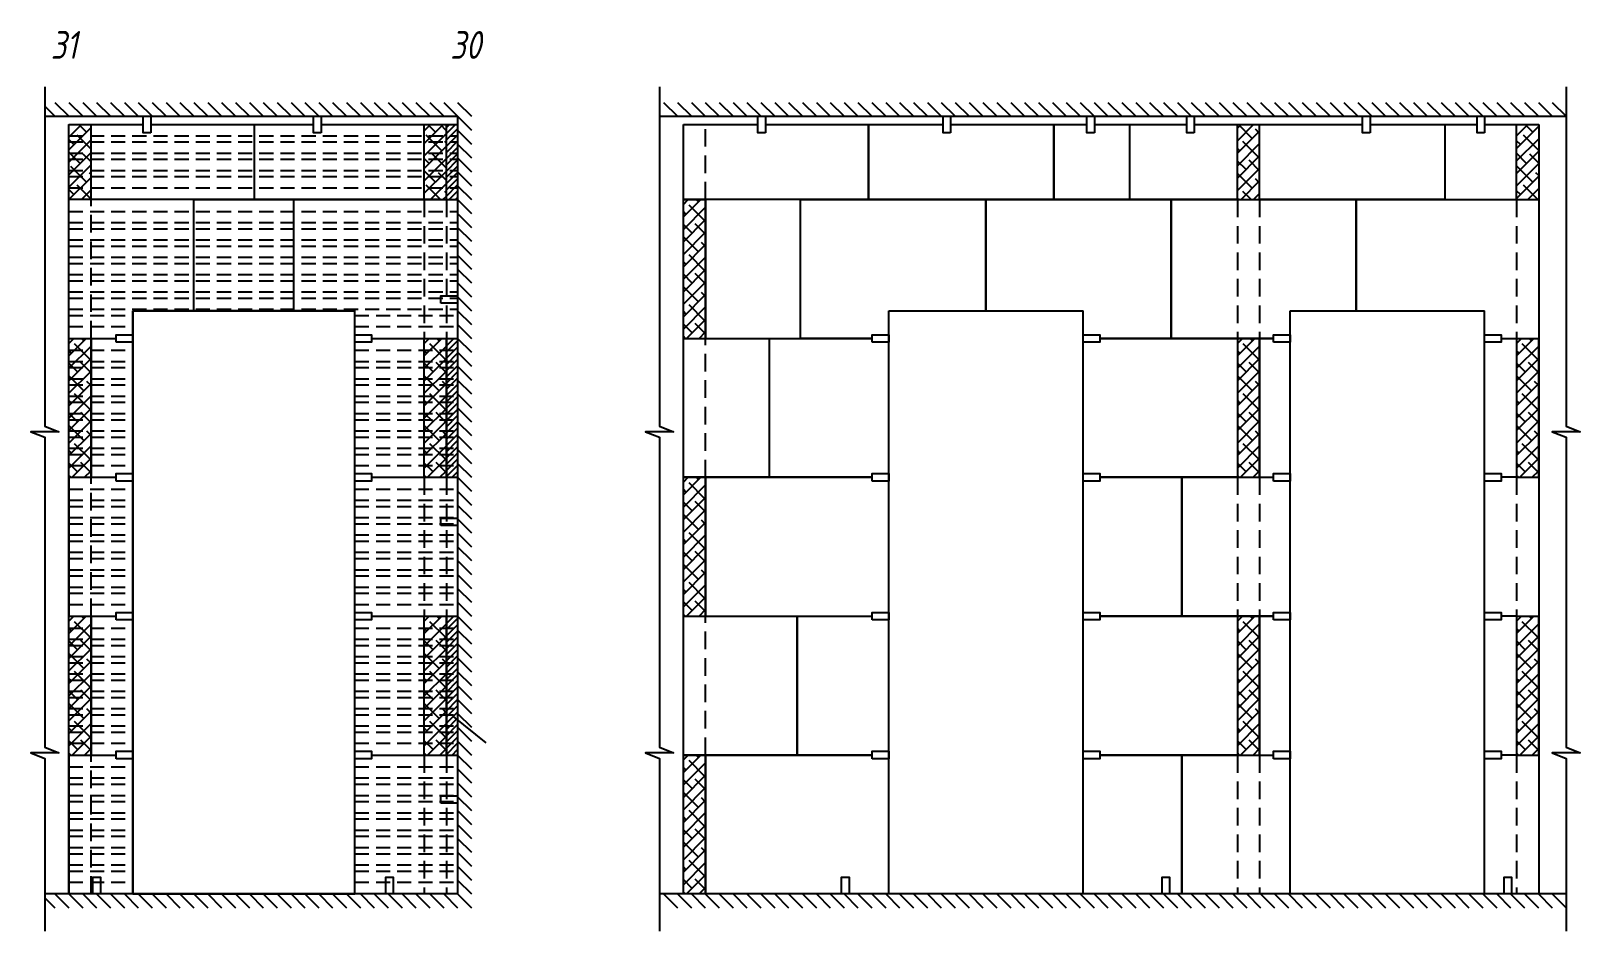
# Model space of a CAD drawing. Header units: millimetres. Extents: x -1499 to 18227, y -5398 to 4982.
# Drawn here: x 8329 to 13907, y -5398 to -2158 of the extents above; entities that cross this region are included whole.
import ezdxf
from ezdxf.enums import TextEntityAlignment as Align

# ---------------------------------------------------------------- set-up
doc = ezdxf.new("R2010")
doc.units = ezdxf.units.MM
doc.linetypes.add('DASHED', pattern=[19.05, 12.7, -6.35])
doc.layers.add('100 noprint', color=1, linetype='Continuous', plot=False)
doc.styles.add('ГОСТ-ISOCPEUR', font='isocpeui.ttf', dxfattribs={"width": 0.8})
pattern_1 = [(45, (-59564.56, 63999.21), (-22.45064, 22.45064), []), (135, (-59564.56, 63999.21), (-67.351921, 22.45064), [79.375, -47.625])]
pattern_2 = [(45, (-59564.559, 63999.211), (-11.2253202, 11.2253202), [])]

msp = doc.modelspace()

# ---------------------------------------------------------------- hatches: boundary and pattern name
h = msp.add_hatch()
h.set_pattern_fill('ANSI38', color=256, scale=10, style=0)
h.set_pattern_definition(pattern_1)
h.paths.add_polyline_path([(8545.1, -2764.6), (8545.1, -2494.6), (8465.1, -2494.6), (8465.1, -2764.6)])
h = msp.add_hatch()
h.set_pattern_fill('ANSI38', color=256, scale=10, style=0)
h.set_pattern_definition(pattern_1)
h.paths.add_polyline_path([(9825.1, -2764.6), (9825.1, -2494.6), (9745.1, -2494.6), (9745.1, -2764.6)])
h = msp.add_hatch()
h.set_pattern_fill('ANSI31', color=256, scale=5, style=0)
h.set_pattern_definition(pattern_2)
h.paths.add_polyline_path([(9865.1, -2764.6), (9865.1, -2494.6), (9825.1, -2494.6), (9825.1, -2764.6)])
h = msp.add_hatch()
h.set_pattern_fill('ANSI38', color=256, scale=10, style=0)
h.set_pattern_definition(pattern_1)
h.paths.add_polyline_path([(12753.2, -2764.6), (12753.2, -2494.6), (12673.2, -2494.6), (12673.2, -2764.6)])
h = msp.add_hatch()
h.set_pattern_fill('ANSI38', color=256, scale=10, style=0)
h.set_pattern_definition(pattern_1)
h.paths.add_polyline_path([(13758.2, -2764.6), (13758.2, -2494.6), (13678.2, -2494.6), (13678.2, -2764.6)])
h = msp.add_hatch()
h.set_pattern_fill('ANSI38', color=256, scale=10, style=0)
h.set_pattern_definition([(45, (-55250.276, 65499.21), (-22.45064, 22.45064), []), (135, (-55250.276, 65499.21), (-67.351921, 22.45064), [79.375, -47.625])])
h.paths.add_polyline_path([(10758.2, -3264.6), (10758.2, -2764.6), (10678.2, -2764.6), (10678.2, -3264.6)])
h = msp.add_hatch()
h.set_pattern_fill('ANSI38', color=256, scale=10, style=0)
h.set_pattern_definition([(45, (-57463.366, 64999.21), (-22.45064, 22.45064), []), (135, (-57463.366, 64999.21), (-67.351921, 22.45064), [79.375, -47.625])])
h.paths.add_polyline_path([(8545.1, -3764.6), (8545.1, -3264.6), (8465.1, -3264.6), (8465.1, -3764.6)])
h = msp.add_hatch()
h.set_pattern_fill('ANSI38', color=256, scale=10, style=0)
h.set_pattern_definition([(45, (-56183.366, 64999.21), (-22.45064, 22.45064), []), (135, (-56183.366, 64999.21), (-67.351921, 22.45064), [79.375, -47.625])])
h.paths.add_polyline_path([(9825.1, -3764.6), (9825.1, -3264.6), (9745.1, -3264.6), (9745.1, -3764.6)])
h = msp.add_hatch()
h.set_pattern_fill('ANSI31', color=256, scale=5, style=0)
h.set_pattern_definition(pattern_2)
h.paths.add_polyline_path([(9865.1, -3764.6), (9865.1, -3264.6), (9825.1, -3264.6), (9825.1, -3764.6)])
h = msp.add_hatch()
h.set_pattern_fill('ANSI38', color=256, scale=10, style=0)
h.set_pattern_definition([(45, (-53255.276, 64999.21), (-22.45064, 22.45064), []), (135, (-53255.276, 64999.21), (-67.351921, 22.45064), [79.375, -47.625])])
h.paths.add_polyline_path([(12753.2, -3764.6), (12753.2, -3264.6), (12673.2, -3264.6), (12673.2, -3764.6)])
h = msp.add_hatch()
h.set_pattern_fill('ANSI38', color=256, scale=10, style=0)
h.set_pattern_definition([(45, (-52250.276, 64999.21), (-22.45064, 22.45064), []), (135, (-52250.276, 64999.21), (-67.351921, 22.45064), [79.375, -47.625])])
h.paths.add_polyline_path([(13758.2, -3764.6), (13758.2, -3264.6), (13678.2, -3264.6), (13678.2, -3764.6)])
h = msp.add_hatch()
h.set_pattern_fill('ANSI38', color=256, scale=10, style=0)
h.set_pattern_definition([(45, (-55250.276, 64499.21), (-22.45064, 22.45064), []), (135, (-55250.276, 64499.21), (-67.351921, 22.45064), [79.375, -47.625])])
h.paths.add_polyline_path([(10758.2, -4264.6), (10758.2, -3764.6), (10678.2, -3764.6), (10678.2, -4264.6)])
h = msp.add_hatch()
h.set_pattern_fill('ANSI38', color=256, scale=10, style=0)
h.set_pattern_definition([(45, (-57463.366, 63999.21), (-22.45064, 22.45064), []), (135, (-57463.366, 63999.21), (-67.351921, 22.45064), [79.375, -47.625])])
h.paths.add_polyline_path([(8545.1, -4764.6), (8545.1, -4264.6), (8465.1, -4264.6), (8465.1, -4764.6)])
h = msp.add_hatch()
h.set_pattern_fill('ANSI38', color=256, scale=10, style=0)
h.set_pattern_definition([(45, (-56183.366, 63999.21), (-22.45064, 22.45064), []), (135, (-56183.366, 63999.21), (-67.351921, 22.45064), [79.375, -47.625])])
h.paths.add_polyline_path([(9825.1, -4764.6), (9825.1, -4264.6), (9745.1, -4264.6), (9745.1, -4764.6)])
h = msp.add_hatch()
h.set_pattern_fill('ANSI31', color=256, scale=5, style=0)
h.set_pattern_definition([(45, (-59564.559, 62999.211), (-11.2253202, 11.2253202), [])])
h.paths.add_polyline_path([(9865.1, -4764.6), (9865.1, -4264.6), (9825.1, -4264.6), (9825.1, -4764.6)])
h = msp.add_hatch()
h.set_pattern_fill('ANSI38', color=256, scale=10, style=0)
h.set_pattern_definition([(45, (-53255.276, 63999.21), (-22.45064, 22.45064), []), (135, (-53255.276, 63999.21), (-67.351921, 22.45064), [79.375, -47.625])])
h.paths.add_polyline_path([(12753.2, -4764.6), (12753.2, -4264.6), (12673.2, -4264.6), (12673.2, -4764.6)])
h = msp.add_hatch()
h.set_pattern_fill('ANSI38', color=256, scale=10, style=0)
h.set_pattern_definition([(45, (-52250.276, 63999.21), (-22.45064, 22.45064), []), (135, (-52250.276, 63999.21), (-67.351921, 22.45064), [79.375, -47.625])])
h.paths.add_polyline_path([(13758.2, -4764.6), (13758.2, -4264.6), (13678.2, -4264.6), (13678.2, -4764.6)])
h = msp.add_hatch()
h.set_pattern_fill('ANSI38', color=256, scale=10, style=0)
h.set_pattern_definition([(45, (-55250.276, 63499.21), (-22.45064, 22.45064), []), (135, (-55250.276, 63499.21), (-67.351921, 22.45064), [79.375, -47.625])])
h.paths.add_polyline_path([(10758.2, -5264.6), (10758.2, -4764.6), (10678.2, -4764.6), (10678.2, -5264.6)])

# ---------------------------------------------------------------- linework, layer by layer
for p, q in [((8378.8, -2428.2), (8415.1, -2464.6)), ((8415.1, -2414.6), (8465.1, -2464.6)), ((8465.1, -2414.6), (8515.1, -2464.6)), ((8515.1, -2414.6), (8565.1, -2464.6)), ((8565.1, -2414.6), (8615.1, -2464.6)), ((8615.1, -2414.6), (8665.1, -2464.6)), ((8665.1, -2414.6), (8715.1, -2464.6)), ((8715.1, -2414.6), (8765.1, -2464.6)), ((8765.1, -2414.6), (8815.1, -2464.6)), ((8815.1, -2414.6), (8865.1, -2464.6)), ((8865.1, -2414.6), (8915.1, -2464.6)), ((8915.1, -2414.6), (8965.1, -2464.6)), ((8965.1, -2414.6), (9015.1, -2464.6)), ((9015.1, -2414.6), (9065.1, -2464.6)), ((9065.1, -2414.6), (9115.1, -2464.6)), ((9115.1, -2414.6), (9165.1, -2464.6)), ((9165.1, -2414.6), (9215.1, -2464.6)), ((9215.1, -2414.6), (9265.1, -2464.6)), ((9265.1, -2414.6), (9315.1, -2464.6)), ((9315.1, -2414.6), (9365.1, -2464.6)), ((9365.1, -2414.6), (9415.1, -2464.6)), ((9415.1, -2414.6), (9465.1, -2464.6)), ((9465.1, -2414.6), (9515.1, -2464.6)), ((9515.1, -2414.6), (9565.1, -2464.6)), ((9565.1, -2414.6), (9615.1, -2464.6)), ((9615.1, -2414.6), (9665.1, -2464.6)), ((9665.1, -2414.6), (9715.1, -2464.6)), ((9715.1, -2414.6), (9765.1, -2464.6)), ((9765.1, -2414.6), (9815.1, -2464.6)), ((9815.1, -2414.6), (9865.1, -2464.6)), ((9865.1, -2414.6), (9915.1, -2464.6)), ((10606.8, -2414.6), (10656.8, -2464.6)), ((10656.8, -2414.6), (10706.8, -2464.6)), ((10706.8, -2414.6), (10756.8, -2464.6)), ((10756.8, -2414.6), (10806.8, -2464.6)), ((10806.8, -2414.6), (10856.8, -2464.6)), ((10856.8, -2414.6), (10906.8, -2464.6)), ((10906.8, -2414.6), (10956.8, -2464.6)), ((10956.8, -2414.6), (11006.8, -2464.6)), ((11006.8, -2414.6), (11056.8, -2464.6)), ((11056.8, -2414.6), (11106.8, -2464.6)), ((11106.8, -2414.6), (11156.8, -2464.6)), ((11156.8, -2414.6), (11206.8, -2464.6)), ((11206.8, -2414.6), (11256.8, -2464.6)), ((11256.8, -2414.6), (11306.8, -2464.6)), ((11306.8, -2414.6), (11356.8, -2464.6)), ((11356.8, -2414.6), (11406.8, -2464.6)), ((11406.8, -2414.6), (11456.8, -2464.6)), ((11456.8, -2414.6), (11506.8, -2464.6)), ((11506.8, -2414.6), (11556.8, -2464.6)), ((11556.8, -2414.6), (11606.8, -2464.6)), ((11606.8, -2414.6), (11656.8, -2464.6)), ((11656.8, -2414.6), (11706.8, -2464.6)), ((11706.8, -2414.6), (11756.8, -2464.6)), ((11756.8, -2414.6), (11806.8, -2464.6)), ((11806.8, -2414.6), (11856.8, -2464.6)), ((11856.8, -2414.6), (11906.8, -2464.6)), ((11906.8, -2414.6), (11956.8, -2464.6)), ((11956.8, -2414.6), (12006.8, -2464.6)), ((12006.8, -2414.6), (12056.8, -2464.6)), ((12056.8, -2414.6), (12106.8, -2464.6)), ((12106.8, -2414.6), (12156.8, -2464.6)), ((12156.8, -2414.6), (12206.8, -2464.6)), ((12206.8, -2414.6), (12256.8, -2464.6)), ((12256.8, -2414.6), (12306.8, -2464.6)), ((12306.8, -2414.6), (12356.8, -2464.6)), ((12356.8, -2414.6), (12406.8, -2464.6)), ((12406.8, -2414.6), (12456.8, -2464.6)), ((12456.8, -2414.6), (12506.8, -2464.6)), ((12506.8, -2414.6), (12556.8, -2464.6)), ((12556.8, -2414.6), (12606.8, -2464.6)), ((12606.8, -2414.6), (12656.8, -2464.6)), ((12656.8, -2414.6), (12706.8, -2464.6)), ((12706.8, -2414.6), (12756.8, -2464.6)), ((12756.8, -2414.6), (12806.8, -2464.6)), ((12806.8, -2414.6), (12856.8, -2464.6)), ((12856.8, -2414.6), (12906.8, -2464.6)), ((12906.8, -2414.6), (12956.8, -2464.6)), ((12956.8, -2414.6), (13006.8, -2464.6)), ((13006.8, -2414.6), (13056.8, -2464.6)), ((13056.8, -2414.6), (13106.8, -2464.6)), ((13106.8, -2414.6), (13156.8, -2464.6)), ((13156.8, -2414.6), (13206.8, -2464.6)), ((13206.8, -2414.6), (13256.8, -2464.6)), ((13256.8, -2414.6), (13306.8, -2464.6)), ((13306.8, -2414.6), (13356.8, -2464.6)), ((13356.8, -2414.6), (13406.8, -2464.6)), ((13406.8, -2414.6), (13456.8, -2464.6)), ((13456.8, -2414.6), (13506.8, -2464.6)), ((13506.8, -2414.6), (13556.8, -2464.6)), ((13556.8, -2414.6), (13606.8, -2464.6)), ((13606.8, -2414.6), (13656.8, -2464.6)), ((13656.8, -2414.6), (13706.8, -2464.6)), ((13706.8, -2414.6), (13756.8, -2464.6)), ((13756.8, -2414.6), (13806.8, -2464.6)), ((13806.8, -2414.6), (13856.8, -2464.6)), ((8378.8, -2464.6), (9865.1, -2464.6)), ((8465.1, -5264.6), (8465.1, -2494.6)), ((8465.1, -2494.6), (8733.2, -2494.6)), ((8545.1, -2764.6), (8545.1, -2494.6)), ((8760.2, -2494.6), (9346.2, -2494.6)), ((9132.1, -2494.6), (9132.1, -2764.6)), ((9373.2, -2494.6), (9865.1, -2494.6)), ((9745.1, -2764.6), (9745.1, -2494.6)), ((9825.1, -2764.6), (9825.1, -2494.6)), ((9865.1, -2464.6), (9865.1, -5264.6)), ((9865.1, -2464.6), (9915.1, -2514.6)), ((10591.9, -2464.6), (13856.8, -2464.6)), ((10678.2, -5264.6), (10678.2, -2494.6)), ((10678.2, -2494.6), (10946.3, -2494.6)), ((10973.3, -2494.6), (11613.3, -2494.6)), ((11640.3, -2494.6), (12131.4, -2494.6)), ((12012.2, -2764.6), (12012.2, -2494.6)), ((12158.4, -2494.6), (12490.4, -2494.6)), ((12284.2, -2494.6), (12284.2, -2764.6)), ((12517.4, -2494.6), (13124, -2494.6)), ((12673.2, -2764.6), (12673.2, -2494.6)), ((12753.2, -2764.6), (12753.2, -2494.6)), ((13151, -2494.6), (13536.2, -2494.6)), ((13563.2, -2494.6), (13758.2, -2494.6)), ((13678.2, -2764.6), (13678.2, -2494.6)), ((13758.2, -2494.6), (13758.2, -5264.6)), ((9865.1, -2514.6), (9915.1, -2564.6)), ((9865.1, -2564.6), (9915.1, -2614.6)), ((9865.1, -2614.6), (9915.1, -2664.6)), ((9865.1, -2664.6), (9915.1, -2714.6)), ((9865.1, -2714.6), (9915.1, -2764.6)), ((8915.1, -2764.6), (8465.1, -2764.6)), ((9132.1, -2764.6), (8465.1, -2764.6)), ((8915.1, -3164.6), (8915.1, -2764.6)), ((8915.1, -2764.6), (9275.1, -2764.6)), ((9799.1, -2764.6), (9132.1, -2764.6)), ((9275.1, -3164.6), (9275.1, -2764.6)), ((9275.1, -2764.6), (9865.1, -2764.6)), ((9865.1, -2764.6), (9915.1, -2814.6)), ((10678.2, -2764.6), (10758.2, -2764.6)), ((10758.2, -3264.6), (10758.2, -2764.6)), ((10758.2, -2764.6), (10758.2, -3264.6)), ((11100.2, -2764.6), (10758.2, -2764.6)), ((12679.2, -2764.6), (12012.2, -2764.6)), ((12434.2, -2764.6), (13101.2, -2764.6)), ((12434.2, -3264.6), (12434.2, -2764.6)), ((13101.2, -2764.6), (13758.2, -2764.6)), ((13101.2, -3164.6), (13101.2, -2764.6)), ((13101.2, -2764.6), (13758.2, -2764.6)), ((13101.2, -2764.6), (13758.2, -2764.6)), ((13101.2, -2764.6), (13101.2, -3164.6)), ((9865.1, -2814.6), (9915.1, -2864.6)), ((9865.1, -2864.6), (9915.1, -2914.6)), ((9865.1, -2914.6), (9915.1, -2964.6)), ((9865.1, -2964.6), (9915.1, -3014.6)), ((9865.1, -3014.6), (9915.1, -3064.6)), ((9865.1, -3064.6), (9915.1, -3114.6)), ((9865.1, -3114.6), (9915.1, -3164.6)), ((8695.1, -5264.6), (8695.1, -3164.6)), ((8695.1, -3164.6), (9495.1, -3164.6)), ((9495.1, -5264.6), (9495.1, -3164.6)), ((9865.1, -3164.6), (9915.1, -3214.6)), ((11418.2, -5264.6), (11418.2, -3164.6)), ((11418.2, -3164.6), (12118.2, -3164.6)), ((12118.2, -5264.6), (12118.2, -3164.6)), ((12863.2, -3164.6), (13563.2, -3164.6)), ((12863.2, -5264.6), (12863.2, -3164.6)), ((13563.2, -5264.6), (13563.2, -3164.6)), ((9865.1, -3214.6), (9915.1, -3264.6)), ((8465.1, -3264.6), (8545.1, -3264.6)), ((8465.1, -3764.6), (8465.1, -3264.6)), ((8545.1, -3764.6), (8545.1, -3264.6)), ((8545.1, -3264.6), (8545.1, -3764.6)), ((8545.1, -3264.6), (8635.1, -3264.6)), ((9555.1, -3264.6), (9865.1, -3264.6)), ((9745.1, -3264.6), (9825.1, -3264.6)), ((9745.1, -3764.6), (9745.1, -3264.6)), ((9825.1, -3764.6), (9825.1, -3264.6)), ((9825.1, -3264.6), (9825.1, -3764.6)), ((9865.1, -3264.6), (9915.1, -3314.6)), ((10678.2, -3264.6), (10988.2, -3264.6)), ((10988.2, -3764.6), (10988.2, -3264.6)), ((10988.2, -3264.6), (11358.2, -3264.6)), ((12803.2, -3264.6), (12434.2, -3264.6)), ((12673.2, -3264.6), (12753.2, -3264.6)), ((12673.2, -3264.6), (12753.2, -3264.6)), ((12673.2, -3264.6), (12673.2, -3764.6)), ((12753.2, -3764.6), (12753.2, -3264.6)), ((12753.2, -3264.6), (12753.2, -3764.6)), ((12753.2, -3264.6), (12803.2, -3264.6)), ((13623.2, -3264.6), (13758.2, -3264.6)), ((13678.2, -3264.6), (13758.2, -3264.6)), ((13678.2, -3264.6), (13758.2, -3264.6)), ((13678.2, -3264.6), (13678.2, -3764.6)), ((13758.2, -3764.6), (13758.2, -3264.6)), ((13758.2, -3264.6), (13758.2, -3764.6)), ((9865.1, -3314.6), (9915.1, -3364.6)), ((9865.1, -3364.6), (9915.1, -3414.6)), ((9865.1, -3414.6), (9915.1, -3464.6)), ((9865.1, -3464.6), (9915.1, -3514.6)), ((9865.1, -3514.6), (9915.1, -3564.6)), ((9865.1, -3564.6), (9915.1, -3614.6)), ((9865.1, -3614.6), (9915.1, -3664.6)), ((9865.1, -3664.6), (9915.1, -3714.6)), ((9865.1, -3714.6), (9915.1, -3764.6)), ((8465.1, -4264.6), (8465.1, -3764.6)), ((8465.1, -3764.6), (8465.1, -4264.6)), ((8465.1, -3764.6), (8635.1, -3764.6)), ((8465.1, -3764.6), (8635.1, -3764.6)), ((9555.1, -3764.6), (9865.1, -3764.6)), ((9865.1, -3764.6), (9915.1, -3814.6)), ((10678.2, -3764.6), (10758.2, -3764.6)), ((11088.2, -3764.6), (10678.2, -3764.6)), ((10758.2, -4264.6), (10758.2, -3764.6)), ((10758.2, -3764.6), (10758.2, -4264.6)), ((10758.2, -3764.6), (11358.2, -3764.6)), ((10758.2, -4264.6), (10758.2, -3764.6)), ((11358.2, -3764.6), (11088.2, -3764.6)), ((13678.2, -3764.6), (13623.2, -3764.6)), ((13678.2, -3764.6), (13758.2, -3764.6)), ((13678.2, -3764.6), (13758.2, -3764.6)), ((9865.1, -3814.6), (9915.1, -3864.6)), ((9865.1, -3864.6), (9915.1, -3914.6)), ((9865.1, -3914.6), (9915.1, -3964.6)), ((9865.1, -3964.6), (9915.1, -4014.6)), ((9865.1, -4014.6), (9915.1, -4064.6)), ((9865.1, -4064.6), (9915.1, -4114.6)), ((9865.1, -4114.6), (9915.1, -4164.6)), ((9865.1, -4164.6), (9915.1, -4214.6)), ((9865.1, -4214.6), (9915.1, -4264.6)), ((8465.1, -4264.6), (8545.1, -4264.6)), ((8465.1, -4764.6), (8465.1, -4264.6)), ((8545.1, -4764.6), (8545.1, -4264.6)), ((8545.1, -4264.6), (8545.1, -4764.6)), ((8545.1, -4264.6), (8635.1, -4264.6)), ((9555.1, -4264.6), (9865.1, -4264.6)), ((9745.1, -4264.6), (9825.1, -4264.6)), ((9745.1, -4764.6), (9745.1, -4264.6)), ((9825.1, -4764.6), (9825.1, -4264.6)), ((9825.1, -4264.6), (9825.1, -4764.6)), ((9865.1, -4264.6), (9915.1, -4314.6)), ((12673.2, -4264.6), (12753.2, -4264.6)), ((12673.2, -4264.6), (12673.2, -4764.6)), ((12753.2, -4764.6), (12753.2, -4264.6)), ((12753.2, -4264.6), (12753.2, -4764.6)), ((12753.2, -4264.6), (12803.2, -4264.6)), ((13678.2, -4264.6), (13623.2, -4264.6)), ((13678.2, -4264.6), (13758.2, -4264.6)), ((13678.2, -4264.6), (13678.2, -4764.6)), ((13758.2, -4764.6), (13758.2, -4264.6)), ((13758.2, -4264.6), (13758.2, -4764.6)), ((9865.1, -4314.6), (9915.1, -4364.6)), ((9865.1, -4364.6), (9915.1, -4414.6)), ((9865.1, -4414.6), (9915.1, -4464.6)), ((9865.1, -4464.6), (9915.1, -4514.6)), ((9865.1, -4514.6), (9915.1, -4564.6)), ((9865.1, -4564.6), (9915.1, -4614.6)), ((9848.6, -4626), (9966.2, -4721.1)), ((9865.1, -4614.6), (9915.1, -4664.6)), ((9865.1, -4664.6), (9915.1, -4714.6)), ((9865.1, -4714.6), (9915.1, -4764.6)), ((8465.1, -5264.6), (8465.1, -4764.6)), ((8465.1, -4764.6), (8465.1, -5264.6)), ((8465.1, -4764.6), (8635.1, -4764.6)), ((9555.1, -4764.6), (9865.1, -4764.6)), ((9865.1, -4764.6), (9915.1, -4814.6)), ((10678.2, -4764.6), (10758.2, -4764.6)), ((10758.2, -5264.6), (10758.2, -4764.6)), ((10758.2, -4764.6), (10758.2, -5264.6)), ((10758.2, -4764.6), (11358.2, -4764.6)), ((10758.2, -5264.6), (10758.2, -4764.6)), ((13678.2, -4764.6), (13623.2, -4764.6)), ((13678.2, -4764.6), (13758.2, -4764.6)), ((13678.2, -4764.6), (13758.2, -4764.6)), ((9865.1, -4814.6), (9915.1, -4864.6)), ((9865.1, -4864.6), (9915.1, -4914.6)), ((9865.1, -4914.6), (9915.1, -4964.6)), ((9865.1, -4964.6), (9915.1, -5014.6)), ((9865.1, -5014.6), (9915.1, -5064.6)), ((9865.1, -5064.6), (9915.1, -5114.6)), ((9865.1, -5114.6), (9915.1, -5164.6)), ((9865.1, -5164.6), (9915.1, -5214.6)), ((9865.1, -5214.6), (9915.1, -5264.6)), ((9865.1, -5264.6), (8378.8, -5264.6)), ((8378.8, -5278.2), (8415.1, -5314.6)), ((8415.1, -5264.6), (8465.1, -5314.6)), ((8465.1, -5264.6), (8515.1, -5314.6)), ((8515.1, -5264.6), (8565.1, -5314.6)), ((8565.1, -5264.6), (8615.1, -5314.6)), ((8615.1, -5264.6), (8665.1, -5314.6)), ((8665.1, -5264.6), (8715.1, -5314.6)), ((8715.1, -5264.6), (8765.1, -5314.6)), ((8765.1, -5264.6), (8815.1, -5314.6)), ((8815.1, -5264.6), (8865.1, -5314.6)), ((8865.1, -5264.6), (8915.1, -5314.6)), ((8915.1, -5264.6), (8965.1, -5314.6)), ((8965.1, -5264.6), (9015.1, -5314.6)), ((9015.1, -5264.6), (9065.1, -5314.6)), ((9065.1, -5264.6), (9115.1, -5314.6)), ((9115.1, -5264.6), (9165.1, -5314.6)), ((9165.1, -5264.6), (9215.1, -5314.6)), ((9215.1, -5264.6), (9265.1, -5314.6)), ((9265.1, -5264.6), (9315.1, -5314.6)), ((9315.1, -5264.6), (9365.1, -5314.6)), ((9365.1, -5264.6), (9415.1, -5314.6)), ((9415.1, -5264.6), (9465.1, -5314.6)), ((9465.1, -5264.6), (9515.1, -5314.6)), ((9515.1, -5264.6), (9565.1, -5314.6)), ((9565.1, -5264.6), (9615.1, -5314.6)), ((9615.1, -5264.6), (9665.1, -5314.6)), ((9665.1, -5264.6), (9715.1, -5314.6)), ((9715.1, -5264.6), (9765.1, -5314.6)), ((9765.1, -5264.6), (9815.1, -5314.6)), ((9815.1, -5264.6), (9865.1, -5314.6)), ((9865.1, -5264.6), (9915.1, -5314.6)), ((13856.8, -5264.6), (10591.9, -5264.6)), ((10606.8, -5264.6), (10656.8, -5314.6)), ((10656.8, -5264.6), (10706.8, -5314.6)), ((10706.8, -5264.6), (10756.8, -5314.6)), ((10756.8, -5264.6), (10806.8, -5314.6)), ((10806.8, -5264.6), (10856.8, -5314.6)), ((10856.8, -5264.6), (10906.8, -5314.6)), ((10906.8, -5264.6), (10956.8, -5314.6)), ((10956.8, -5264.6), (11006.8, -5314.6)), ((11006.8, -5264.6), (11056.8, -5314.6)), ((11056.8, -5264.6), (11106.8, -5314.6)), ((11106.8, -5264.6), (11156.8, -5314.6)), ((11156.8, -5264.6), (11206.8, -5314.6)), ((11206.8, -5264.6), (11256.8, -5314.6)), ((11256.8, -5264.6), (11306.8, -5314.6)), ((11306.8, -5264.6), (11356.8, -5314.6)), ((11356.8, -5264.6), (11406.8, -5314.6)), ((11406.8, -5264.6), (11456.8, -5314.6)), ((11456.8, -5264.6), (11506.8, -5314.6)), ((11506.8, -5264.6), (11556.8, -5314.6)), ((11556.8, -5264.6), (11606.8, -5314.6)), ((11606.8, -5264.6), (11656.8, -5314.6)), ((11656.8, -5264.6), (11706.8, -5314.6)), ((11706.8, -5264.6), (11756.8, -5314.6)), ((11756.8, -5264.6), (11806.8, -5314.6)), ((11806.8, -5264.6), (11856.8, -5314.6)), ((11856.8, -5264.6), (11906.8, -5314.6)), ((11906.8, -5264.6), (11956.8, -5314.6)), ((11956.8, -5264.6), (12006.8, -5314.6)), ((12006.8, -5264.6), (12056.8, -5314.6)), ((12056.8, -5264.6), (12106.8, -5314.6)), ((12106.8, -5264.6), (12156.8, -5314.6)), ((12156.8, -5264.6), (12206.8, -5314.6)), ((12206.8, -5264.6), (12256.8, -5314.6)), ((12256.8, -5264.6), (12306.8, -5314.6)), ((12306.8, -5264.6), (12356.8, -5314.6)), ((12356.8, -5264.6), (12406.8, -5314.6)), ((12406.8, -5264.6), (12456.8, -5314.6)), ((12456.8, -5264.6), (12506.8, -5314.6)), ((12506.8, -5264.6), (12556.8, -5314.6)), ((12556.8, -5264.6), (12606.8, -5314.6)), ((12606.8, -5264.6), (12656.8, -5314.6)), ((12656.8, -5264.6), (12706.8, -5314.6)), ((12706.8, -5264.6), (12756.8, -5314.6)), ((12756.8, -5264.6), (12806.8, -5314.6)), ((12806.8, -5264.6), (12856.8, -5314.6)), ((12856.8, -5264.6), (12906.8, -5314.6)), ((12906.8, -5264.6), (12956.8, -5314.6)), ((12956.8, -5264.6), (13006.8, -5314.6)), ((13006.8, -5264.6), (13056.8, -5314.6)), ((13056.8, -5264.6), (13106.8, -5314.6)), ((13106.8, -5264.6), (13156.8, -5314.6)), ((13156.8, -5264.6), (13206.8, -5314.6)), ((13206.8, -5264.6), (13256.8, -5314.6)), ((13256.8, -5264.6), (13306.8, -5314.6)), ((13306.8, -5264.6), (13356.8, -5314.6)), ((13356.8, -5264.6), (13406.8, -5314.6)), ((13406.8, -5264.6), (13456.8, -5314.6)), ((13456.8, -5264.6), (13506.8, -5314.6)), ((13506.8, -5264.6), (13556.8, -5314.6)), ((13556.8, -5264.6), (13606.8, -5314.6)), ((13606.8, -5264.6), (13656.8, -5314.6)), ((13656.8, -5264.6), (13706.8, -5314.6)), ((13706.8, -5264.6), (13756.8, -5314.6)), ((13756.8, -5264.6), (13806.8, -5314.6)), ((13806.8, -5264.6), (13856.8, -5314.6))]:
    msp.add_line(p, q)
at = {"linetype": 'DASHED', "ltscale": 5}
for p, q in [((10758.2, -2764.6), (10758.2, -2494.6)), ((8545.1, -3264.6), (8545.1, -2764.6)), ((9745.1, -2764.6), (9745.1, -3264.6)), ((9825.1, -2764.6), (9825.1, -3264.6)), ((12673.2, -2764.6), (12673.2, -3264.6)), ((12753.2, -2764.6), (12753.2, -3264.6)), ((13678.2, -2764.6), (13678.2, -3264.6)), ((10758.2, -3764.6), (10758.2, -3264.6)), ((8545.1, -4264.6), (8545.1, -3764.6)), ((9745.1, -3764.6), (9745.1, -4264.6)), ((9825.1, -3764.6), (9825.1, -4264.6)), ((12673.2, -3764.6), (12673.2, -4264.6)), ((12753.2, -3764.6), (12753.2, -4264.6)), ((13678.2, -3764.6), (13678.2, -4264.6)), ((13758.2, -3764.6), (13758.2, -4264.6)), ((10758.2, -4764.6), (10758.2, -4264.6)), ((8545.1, -5264.6), (8545.1, -4764.6)), ((9745.1, -4764.6), (9745.1, -5264.6)), ((9825.1, -4764.6), (9825.1, -5264.6)), ((12673.2, -4764.6), (12673.2, -5264.6)), ((12753.2, -4764.6), (12753.2, -5264.6)), ((13678.2, -4764.6), (13678.2, -5264.6)), ((13758.2, -4764.6), (13758.2, -5264.6))]:
    msp.add_line(p, q, dxfattribs=at)
for points in [[(8378.8, -2358.5), (8378.8, -3580.5), (8428.8, -3600.5), (8328.8, -3600.5), (8378.8, -3620.5), (8378.8, -4736.4), (8428.8, -4756.4), (8328.8, -4756.4), (8378.8, -4776.4), (8378.8, -5398)], [(10591.9, -2358.5), (10591.9, -3580.5), (10641.9, -3600.5), (10541.9, -3600.5), (10591.9, -3620.5), (10591.9, -4736.4), (10641.9, -4756.4), (10541.9, -4756.4), (10591.9, -4776.4), (10591.9, -5398)], [(13856.8, -2358.5), (13856.8, -3580.5), (13906.8, -3600.5), (13806.8, -3600.5), (13856.8, -3620.5), (13856.8, -4736.4), (13906.8, -4756.4), (13806.8, -4756.4), (13856.8, -4776.4), (13856.8, -5398)], [(11345.2, -2494.6), (11345.2, -2764.6), (10678.2, -2764.6), (10678.2, -2494.6)], [(12012.2, -2494.6), (12012.2, -2764.6), (11345.2, -2764.6), (11345.2, -2494.6)], [(13420.2, -2494.6), (13420.2, -2764.6), (12753.2, -2764.6), (12753.2, -2494.6)], [(11358.2, -3264.6), (11100.2, -3264.6), (11100.2, -2764.6), (11767.2, -2764.6), (11767.2, -3164.6)], [(11767.2, -3164.6), (11767.2, -2764.6), (12434.2, -2764.6), (12434.2, -3264.6), (12178.2, -3264.6)], [(12178.2, -3264.6), (12673.2, -3264.6), (12673.2, -3764.6), (12178.2, -3764.6)], [(12178.2, -3764.6), (12473.2, -3764.6), (12473.2, -4264.6), (12178.2, -4264.6)], [(12803.2, -4264.6), (12473.2, -4264.6), (12473.2, -3764.6), (12803.2, -3764.6)], [(10678.2, -4264.6), (11088.2, -4264.6), (11088.2, -4764.6), (10678.2, -4764.6)], [(11358.2, -4764.6), (11088.2, -4764.6), (11088.2, -4264.6), (11358.2, -4264.6)], [(12178.2, -4264.6), (12673.2, -4264.6), (12673.2, -4764.6), (12178.2, -4764.6)], [(12178.2, -4764.6), (12473.2, -4764.6), (12473.2, -5264.6), (12118.2, -5264.6)], [(12863.2, -5264.6), (12473.2, -5264.6), (12473.2, -4764.6), (12803.2, -4764.6)]]:
    msp.add_lwpolyline(points)
at = {"flags": 128}
for points in [[(8760.2, -2524.6), (8733.2, -2524.6), (8733.2, -2464.6), (8760.2, -2464.6)], [(9373.2, -2524.6), (9346.2, -2524.6), (9346.2, -2464.6), (9373.2, -2464.6)], [(10973.3, -2524.6), (10946.3, -2524.6), (10946.3, -2464.6), (10973.3, -2464.6)], [(11640.3, -2524.6), (11613.3, -2524.6), (11613.3, -2464.6), (11640.3, -2464.6)], [(12158.4, -2524.6), (12131.4, -2524.6), (12131.4, -2464.6), (12158.4, -2464.6)], [(12517.4, -2524.6), (12490.4, -2524.6), (12490.4, -2464.6), (12517.4, -2464.6)], [(13151, -2524.6), (13124, -2524.6), (13124, -2464.6), (13151, -2464.6)], [(13563.2, -2524.6), (13536.2, -2524.6), (13536.2, -2464.6), (13563.2, -2464.6)], [(9805.1, -3138.1), (9805.1, -3111.1), (9865.1, -3111.1), (9865.1, -3138.1)], [(8635.1, -3278.1), (8635.1, -3251.1), (8695.1, -3251.1), (8695.1, -3278.1)], [(9495.1, -3278.1), (9495.1, -3251.1), (9555.1, -3251.1), (9555.1, -3278.1)], [(11358.2, -3278.1), (11358.2, -3251.1), (11418.2, -3251.1), (11418.2, -3278.1)], [(12118.2, -3278.1), (12118.2, -3251.1), (12178.2, -3251.1), (12178.2, -3278.1)], [(12803.2, -3278.1), (12803.2, -3251.1), (12863.2, -3251.1), (12863.2, -3278.1)], [(13563.2, -3278.1), (13563.2, -3251.1), (13623.2, -3251.1), (13623.2, -3278.1)], [(8635.1, -3778.1), (8635.1, -3751.1), (8695.1, -3751.1), (8695.1, -3778.1)], [(9495.1, -3778.1), (9495.1, -3751.1), (9555.1, -3751.1), (9555.1, -3778.1)], [(11358.2, -3778.1), (11358.2, -3751.1), (11418.2, -3751.1), (11418.2, -3778.1)], [(12118.2, -3778.1), (12118.2, -3751.1), (12178.2, -3751.1), (12178.2, -3778.1)], [(12803.2, -3778.1), (12803.2, -3751.1), (12863.2, -3751.1), (12863.2, -3778.1)], [(13563.2, -3778.1), (13563.2, -3751.1), (13623.2, -3751.1), (13623.2, -3778.1)], [(9805.1, -3938.1), (9805.1, -3911.1), (9865.1, -3911.1), (9865.1, -3938.1)], [(8635.1, -4278.1), (8635.1, -4251.1), (8695.1, -4251.1), (8695.1, -4278.1)], [(9495.1, -4278.1), (9495.1, -4251.1), (9555.1, -4251.1), (9555.1, -4278.1)], [(11358.2, -4278.1), (11358.2, -4251.1), (11418.2, -4251.1), (11418.2, -4278.1)], [(12118.2, -4278.1), (12118.2, -4251.1), (12178.2, -4251.1), (12178.2, -4278.1)], [(12803.2, -4278.1), (12803.2, -4251.1), (12863.2, -4251.1), (12863.2, -4278.1)], [(13563.2, -4278.1), (13563.2, -4251.1), (13623.2, -4251.1), (13623.2, -4278.1)], [(8635.1, -4778.1), (8635.1, -4751.1), (8695.1, -4751.1), (8695.1, -4778.1)], [(9495.1, -4778.1), (9495.1, -4751.1), (9555.1, -4751.1), (9555.1, -4778.1)], [(11358.2, -4778.1), (11358.2, -4751.1), (11418.2, -4751.1), (11418.2, -4778.1)], [(12118.2, -4778.1), (12118.2, -4751.1), (12178.2, -4751.1), (12178.2, -4778.1)], [(12803.2, -4778.1), (12803.2, -4751.1), (12863.2, -4751.1), (12863.2, -4778.1)], [(13563.2, -4778.1), (13563.2, -4751.1), (13623.2, -4751.1), (13623.2, -4778.1)], [(9805.1, -4938.1), (9805.1, -4911.1), (9865.1, -4911.1), (9865.1, -4938.1)], [(8578.6, -5264.6), (8551.6, -5264.6), (8551.6, -5204.6), (8578.6, -5204.6)], [(9633.2, -5264.6), (9606.2, -5264.6), (9606.2, -5204.6), (9633.2, -5204.6)], [(11274.9, -5264.6), (11247.9, -5264.6), (11247.9, -5204.6), (11274.9, -5204.6)], [(12429, -5264.6), (12402, -5264.6), (12402, -5204.6), (12429, -5204.6)], [(13660.3, -5264.6), (13633.3, -5264.6), (13633.3, -5204.6), (13660.3, -5204.6)]]:
    msp.add_lwpolyline(points, close=True, dxfattribs=at)
at = {"layer": '100 noprint', "linetype": 'DASHED', "ltscale": 4}
for p, q in [((8465.1, -2534.6), (9865.1, -2534.6)), ((8465.1, -2557.1), (9865.1, -2557.1)), ((8465.1, -2597.1), (9865.1, -2597.1)), ((8465.1, -2619.6), (9865.1, -2619.6)), ((8465.1, -2659.6), (9865.1, -2659.6)), ((8465.1, -2682.1), (9865.1, -2682.1)), ((8465.1, -2722.1), (9865.1, -2722.1)), ((8465.1, -2807.1), (9865.1, -2807.1)), ((8465.1, -2847.1), (9865.1, -2847.1)), ((8465.1, -2869.6), (9865.1, -2869.6)), ((8465.1, -2909.6), (9865.1, -2909.6)), ((8465.1, -2932.1), (9865.1, -2932.1)), ((8465.1, -2972.1), (9865.1, -2972.1)), ((8465.1, -2994.6), (9865.1, -2994.6)), ((8465.1, -3034.6), (9865.1, -3034.6)), ((8465.1, -3057.1), (9865.1, -3057.1)), ((8465.1, -3097.1), (9865.1, -3097.1)), ((8465.1, -3119.6), (9865.1, -3119.6)), ((8465.1, -3159.6), (9865.1, -3159.6)), ((8465.1, -3182.1), (8695.1, -3182.1)), ((8465.1, -3222.1), (8695.1, -3222.1)), ((9495.1, -3182.1), (9865.1, -3182.1)), ((9495.1, -3222.1), (9865.1, -3222.1)), ((8465.1, -3307.1), (8695.1, -3307.1)), ((9495.1, -3307.1), (9865.1, -3307.1)), ((8465.1, -3347.1), (8695.1, -3347.1)), ((8465.1, -3369.6), (8695.1, -3369.6)), ((9495.1, -3347.1), (9865.1, -3347.1)), ((9495.1, -3369.6), (9865.1, -3369.6)), ((8465.1, -3409.6), (8695.1, -3409.6)), ((8465.1, -3432.1), (8695.1, -3432.1)), ((9495.1, -3409.6), (9865.1, -3409.6)), ((9495.1, -3432.1), (9865.1, -3432.1)), ((8465.1, -3472.1), (8695.1, -3472.1)), ((8465.1, -3494.6), (8695.1, -3494.6)), ((9495.1, -3472.1), (9865.1, -3472.1)), ((9495.1, -3494.6), (9865.1, -3494.6)), ((8465.1, -3534.6), (8695.1, -3534.6)), ((8465.1, -3557.1), (8695.1, -3557.1)), ((9495.1, -3534.6), (9865.1, -3534.6)), ((9495.1, -3557.1), (9865.1, -3557.1)), ((8465.1, -3597.1), (8695.1, -3597.1)), ((8465.1, -3619.6), (8695.1, -3619.6)), ((9495.1, -3597.1), (9865.1, -3597.1)), ((9495.1, -3619.6), (9865.1, -3619.6)), ((8465.1, -3659.6), (8695.1, -3659.6)), ((9495.1, -3659.6), (9865.1, -3659.6)), ((8465.1, -3682.1), (8695.1, -3682.1)), ((8465.1, -3722.1), (8695.1, -3722.1)), ((9495.1, -3682.1), (9865.1, -3682.1)), ((9495.1, -3722.1), (9865.1, -3722.1)), ((8465.1, -3807.1), (8695.1, -3807.1)), ((8465.1, -3847.1), (8695.1, -3847.1)), ((9495.1, -3807.1), (9865.1, -3807.1)), ((9495.1, -3847.1), (9865.1, -3847.1)), ((8465.1, -3869.6), (8695.1, -3869.6)), ((9495.1, -3869.6), (9865.1, -3869.6)), ((8465.1, -3909.6), (8695.1, -3909.6)), ((8465.1, -3932.1), (8695.1, -3932.1)), ((9495.1, -3909.6), (9865.1, -3909.6)), ((9495.1, -3932.1), (9865.1, -3932.1)), ((8465.1, -3972.1), (8695.1, -3972.1)), ((8465.1, -3994.6), (8695.1, -3994.6)), ((9495.1, -3972.1), (9865.1, -3972.1)), ((9495.1, -3994.6), (9865.1, -3994.6)), ((8465.1, -4034.6), (8695.1, -4034.6)), ((8465.1, -4057.1), (8695.1, -4057.1)), ((9495.1, -4034.6), (9865.1, -4034.6)), ((9495.1, -4057.1), (9865.1, -4057.1)), ((8465.1, -4097.1), (8695.1, -4097.1)), ((8465.1, -4119.6), (8695.1, -4119.6)), ((9495.1, -4097.1), (9865.1, -4097.1)), ((9495.1, -4119.6), (9865.1, -4119.6)), ((8465.1, -4159.6), (8695.1, -4159.6)), ((8465.1, -4182.1), (8695.1, -4182.1)), ((9495.1, -4159.6), (9865.1, -4159.6)), ((9495.1, -4182.1), (9865.1, -4182.1)), ((8465.1, -4222.1), (8695.1, -4222.1)), ((9495.1, -4222.1), (9865.1, -4222.1)), ((8465.1, -4307.1), (8695.1, -4307.1)), ((8465.1, -4347.1), (8695.1, -4347.1)), ((9495.1, -4307.1), (9865.1, -4307.1)), ((9495.1, -4347.1), (9865.1, -4347.1)), ((8465.1, -4369.6), (8695.1, -4369.6)), ((9495.1, -4369.6), (9865.1, -4369.6)), ((8465.1, -4409.6), (8695.1, -4409.6)), ((8465.1, -4432.1), (8695.1, -4432.1)), ((9495.1, -4409.6), (9865.1, -4409.6)), ((9495.1, -4432.1), (9865.1, -4432.1)), ((8465.1, -4472.1), (8695.1, -4472.1)), ((8465.1, -4494.6), (8695.1, -4494.6)), ((9495.1, -4472.1), (9865.1, -4472.1)), ((9495.1, -4494.6), (9865.1, -4494.6)), ((8465.1, -4534.6), (8695.1, -4534.6)), ((8465.1, -4557.1), (8695.1, -4557.1)), ((9495.1, -4534.6), (9865.1, -4534.6)), ((9495.1, -4557.1), (9865.1, -4557.1)), ((8465.1, -4597.1), (8695.1, -4597.1)), ((8465.1, -4619.6), (8695.1, -4619.6)), ((9495.1, -4597.1), (9865.1, -4597.1)), ((9495.1, -4619.6), (9865.1, -4619.6)), ((8465.1, -4659.6), (8695.1, -4659.6)), ((8465.1, -4682.1), (8695.1, -4682.1)), ((9495.1, -4659.6), (9865.1, -4659.6)), ((9495.1, -4682.1), (9865.1, -4682.1)), ((8465.1, -4722.1), (8695.1, -4722.1)), ((9495.1, -4722.1), (9865.1, -4722.1)), ((8465.1, -4807.1), (8695.1, -4807.1)), ((8465.1, -4847.1), (8695.1, -4847.1)), ((9495.1, -4807.1), (9865.1, -4807.1)), ((9495.1, -4847.1), (9865.1, -4847.1)), ((8465.1, -4869.6), (8695.1, -4869.6)), ((9495.1, -4869.6), (9865.1, -4869.6)), ((8465.1, -4909.6), (8695.1, -4909.6)), ((8465.1, -4932.1), (8695.1, -4932.1)), ((9495.1, -4909.6), (9865.1, -4909.6)), ((9495.1, -4932.1), (9865.1, -4932.1)), ((8465.1, -4972.1), (8695.1, -4972.1)), ((8465.1, -4994.6), (8695.1, -4994.6)), ((9495.1, -4972.1), (9865.1, -4972.1)), ((9495.1, -4994.6), (9865.1, -4994.6)), ((8465.1, -5034.6), (8695.1, -5034.6)), ((8465.1, -5057.1), (8695.1, -5057.1)), ((9495.1, -5034.6), (9865.1, -5034.6)), ((9495.1, -5057.1), (9865.1, -5057.1)), ((8465.1, -5097.1), (8695.1, -5097.1)), ((8465.1, -5119.6), (8695.1, -5119.6)), ((9495.1, -5097.1), (9865.1, -5097.1)), ((9495.1, -5119.6), (9865.1, -5119.6)), ((8465.1, -5159.6), (8695.1, -5159.6)), ((8465.1, -5182.1), (8695.1, -5182.1)), ((9495.1, -5159.6), (9865.1, -5159.6)), ((9495.1, -5182.1), (9865.1, -5182.1)), ((8465.1, -5222.1), (8695.1, -5222.1)), ((9495.1, -5222.1), (9865.1, -5222.1))]:
    msp.add_line(p, q, dxfattribs=at)
at = {"layer": '100 noprint'}
msp.add_lwpolyline([(8695.1, -3164.6), (8695.1, -5264.6), (9495.1, -5264.6), (9495.1, -3164.6)], close=True, dxfattribs=at)

# ---------------------------------------------------------------- texts
at = {"layer": '100 noprint', "style": 'ГОСТ-ISOCPEUR', "width": 0.8}
for s, p in [('31', (8447.9, -2207.8)), ('30', (9894, -2207.8))]:
    msp.add_text(s, height=100, dxfattribs=at).set_placement(p, align=Align.MIDDLE)

doc.saveas('drawing.dxf')
